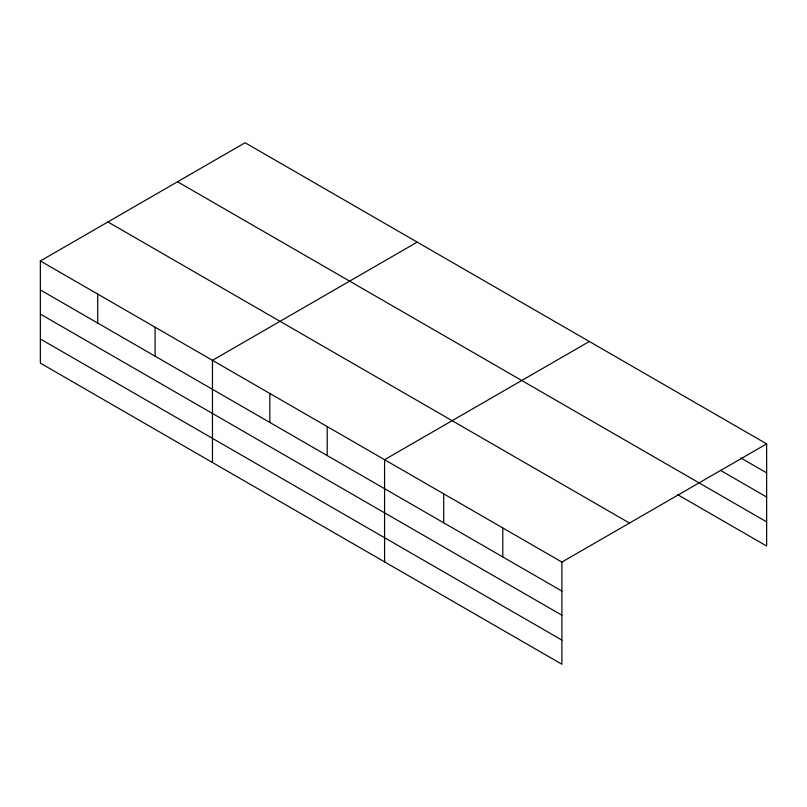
<?xml version="1.0" encoding="UTF-8"?>
<svg xmlns="http://www.w3.org/2000/svg" width="807" height="807" viewBox="0 0 807 807"><rect width="100%" height="100%" fill="white"/><g stroke="black" fill="none" stroke-linecap="round" stroke-linejoin="round"><path stroke-width="1.21" d="M561.904 615.216L561.904 562.076L40.35 260.964L40.35 363.13L561.904 664.252L561.904 615.216L40.35 314.094M677.446 494.54L766.65 546.036L766.65 443.87L245.096 142.748L40.35 260.964M417.209 242.12L212.463 360.325L212.463 462.502M589.322 341.492L384.576 459.697L384.576 561.874M561.904 562.076L766.65 443.87M740.856 457.962L766.65 472.862M720.439 470.33L766.65 497.011M177.53 181.757L766.65 521.887M107.916 221.955L629.47 523.067M40.35 289.945L561.904 591.067M40.35 338.98L561.904 640.102M502.791 527.949L502.791 556.941M443.689 493.823L443.689 522.815M327.208 426.57L327.208 455.562M269.831 393.453L269.831 422.444M155.095 327.208L155.095 356.19M97.718 294.081L97.718 323.072"/></g></svg>
